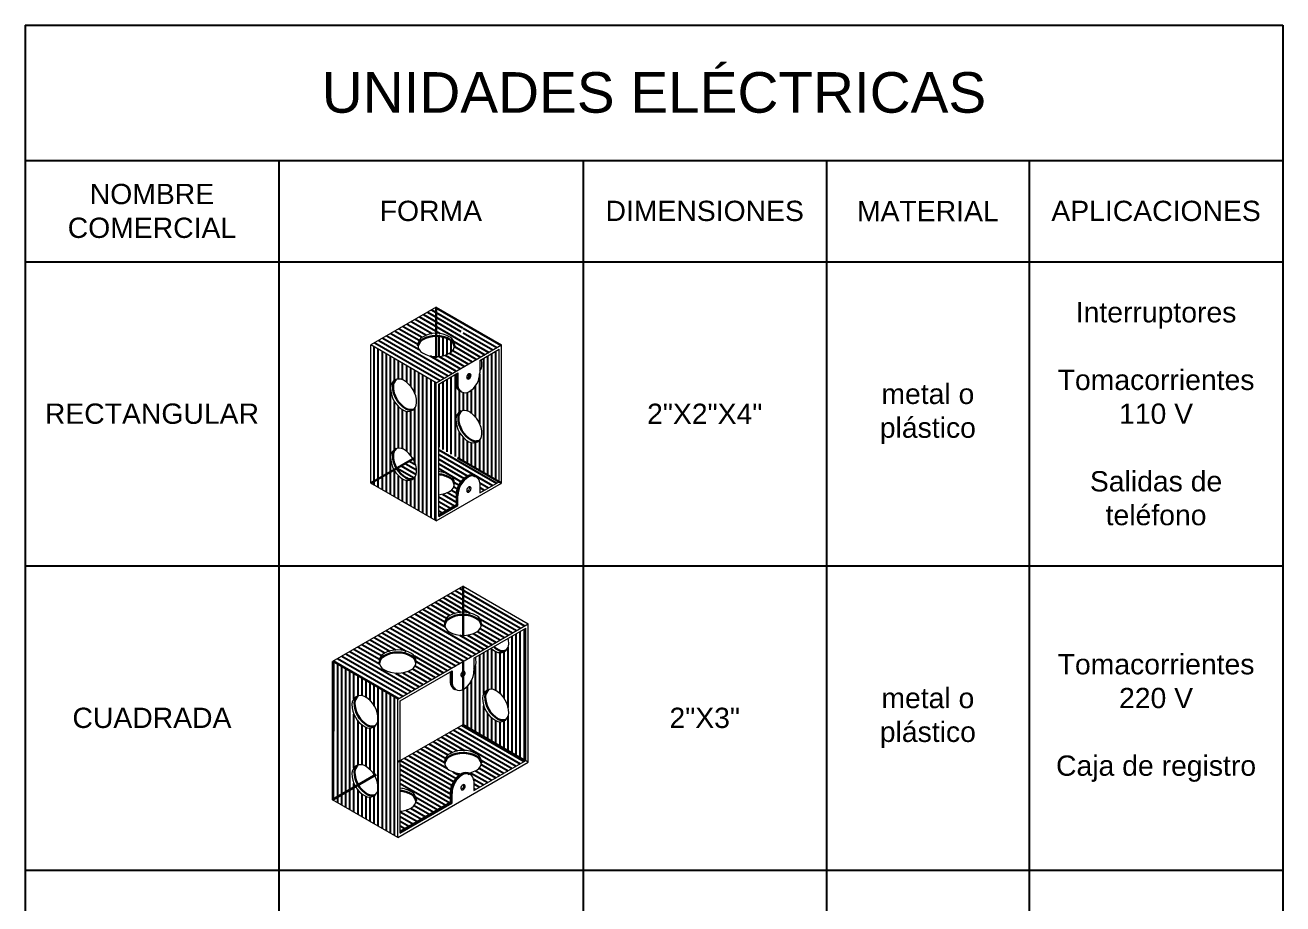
# Model space of a CAD drawing. Header units: metres. Extents: x 258817 to 259192, y 1878716 to 1878911.
# Drawn here: x 258817.14 to 258823.34, y 1878834.51 to 1878838.84 of the extents above; entities that cross this region are included whole.
import ezdxf

# ---------------------------------------------------------------- set-up
doc = ezdxf.new("R2010")
doc.units = ezdxf.units.M
doc.header["$MEASUREMENT"] = 0
doc.linetypes.add('HIDDEN', pattern=[0.375, 0.25, -0.125])
doc.layers.add('0.05', color=9, linetype='Continuous')
for name, color, linetype, lineweight in [('0.1', 1, 'Continuous', 9), ('0.2', 2, 'Continuous', 20), ('0.3', 3, 'Continuous', 30)]:
    doc.layers.add(name, color=color, linetype=linetype, lineweight=lineweight)
doc.styles.get("Standard").update_dxf_attribs({"font": 'arial.ttf'})
pattern_1 = [(90, (0, 0), (-0.02, 1e-18), [])]
pattern_2 = [(150, (0, 0), (-0.01, -0.01732050808), [])]

# ---------------------------------------------------------------- blocks, each defined once
blk = doc.blocks.new('*T942')
at = {"layer": '0.1', "color": 3, "linetype": 'ByBlock', "lineweight": -2, "transparency": 16777216}
for p, q in [((0, 0), (6.2, 0)), ((0, 0), (0, -8.6667)), ((6.2, 0), (6.2, -8.6667)), ((0, -0.6667), (6.2, -0.6667)), ((1.25, -0.6667), (1.25, -8.6667)), ((2.75, -0.6667), (2.75, -8.6667)), ((3.95, -0.6667), (3.95, -8.6667)), ((4.95, -0.6667), (4.95, -8.6667)), ((0, -1.1667), (6.2, -1.1667)), ((0, -2.6667), (6.2, -2.6667)), ((0, -4.1667), (6.2, -4.1667)), ((0, -5.6667), (6.2, -5.6667)), ((0, -7.1667), (6.2, -7.1667)), ((0, -8.6667), (6.2, -8.6667))]:
    blk.add_line(p, q, dxfattribs=at)
at = {"layer": '0.1', "color": 2, "transparency": 16777216, "attachment_point": 5}
for s, insert, char_height, width in [('UNIDADES ELÉCTRICAS', (3.1, -0.3333), 0.2, 5.8), ('NOMBRE COMERCIAL', (0.625, -0.9167), 0.1, 1.05), ('FORMA', (2, -0.9167), 0.1, 1.3), ('DIMENSIONES', (3.35, -0.9167), 0.1, 1), ('MATERIAL', (4.45, -0.9167), 0.1, 0.8), ('APLICACIONES', (5.575, -0.9167), 0.1, 1.05)]:
    blk.add_mtext(s, dxfattribs=dict(at, insert=insert, char_height=char_height, width=width))
at = {"layer": '0.1', "color": 0, "transparency": 16777216, "char_height": 0.1, "attachment_point": 5}
for s, insert, width in [('Interruptores\\P\\PTomacorrientes 110 V\\P\\PSalidas de teléfono', (5.575, -1.9167), 1.05), ('metal o plástico', (4.45, -1.9167), 0.8), ('RECTANGULAR', (0.625, -1.9167), 1.05), ('2"X2"X4"', (3.35, -1.9167), 1), ('Tomacorrientes 220 V\\P\\PCaja de registro', (5.575, -3.4167), 1.05), ('metal o plástico', (4.45, -3.4167), 0.8), ('CUADRADA', (0.625, -3.4167), 1.05), ('2"X3"', (3.35, -3.4167), 1), ('Lámparas en cielo o pared\\P\\PCaja de registro', (5.575, -4.9167), 1.05), ('metal o plástico', (4.45, -4.9167), 0.8), ('OCTOGONAL', (0.625, -4.9167), 1.05), ('2"X2"', (3.35, -4.9167), 1), ('Variable, dependiendo del número de polos', (3.35, -6.4167), 1), ('Control principal de los circuitos instalados en la edificación', (5.575, -6.4167), 1.05), ('TABLERO PARA FLIP-ON', (0.625, -6.4167), 1.05), ('metal', (4.45, -6.4167), 0.8), ('Unión entre tubería PVC y caja rectangular y/o registro', (5.575, -7.9167), 1.05), ('Variable, dependiendo Ø de tubería', (3.35, -7.9167), 1), ('CONECTOR DUCTO', (0.625, -7.9167), 1.05), ('metal o plástico', (4.45, -7.9167), 0.8)]:
    blk.add_mtext(s, dxfattribs=dict(at, insert=insert, width=width))
blk = doc.blocks.new('1cajarectangular')
at = {"layer": '0.05'}
h = blk.add_hatch(dxfattribs=at)
h.set_pattern_fill('_USER', color=256, scale=0.02, angle=150, style=0, pattern_type=0)
h.set_pattern_definition(pattern_2)
h.paths.add_polyline_path([(0.254, 0.721, -0.131652), (0.322, 0.7392), (0.322, 0.8676), (0, 0.6817), (0.322, 0.4958), (0.322, 0.6242, -0.131652), (0.254, 0.6424, -0.57735)])
h.paths.add_polyline_path([(0.6441, 0.6817), (0.4899, 0.7708), (0.4549, 0.7507), (0.4719, 0.7407), (0.4389, 0.7416), (0.4549, 0.7705), (0.4549, 0.7507), (0.4899, 0.7708), (0.322, 0.8676), (0.322, 0.7392, -0.131652), (0.3901, 0.721, -0.57735), (0.3901, 0.6424, -0.131652), (0.322, 0.6242), (0.322, 0.4958)])
h = blk.add_hatch(dxfattribs=at)
h.set_pattern_fill('_USER', color=256, scale=0.02, angle=90, style=0, pattern_type=0)
h.set_pattern_definition(pattern_1)
h.paths.add_polyline_path([(0.3901, 0.6424, 0.231552), (0.4123, 0.6755, 0.231552), (0.3901, 0.7086, 0.131652), (0.322, 0.7269), (0.322, 0.6242, 0.131652)])
h = blk.add_hatch(dxfattribs=at)
h.set_pattern_fill('_USER', color=256, scale=0.02, angle=90, style=0, pattern_type=0)
h.set_pattern_definition(pattern_1)
h.paths.add_polyline_path([(0.322, 0.4958), (0, 0.6817), (0, 0), (0.1139, 0.0657, -0.131652), (0.0966, 0.1301, -0.57735), (0.161, 0.1673, -0.131652), (0.2082, 0.1202), (0.322, 0.1859)])
h.paths.add_polyline_path([(0.161, 0.3595, -0.267949), (0.0966, 0.471, -0.57735), (0.161, 0.5082, -0.267949), (0.2254, 0.3966, -0.57735)], flags=16)
h.paths.add_polyline_path([(0.322, 0.1859), (0.2082, 0.1202, -0.131652), (0.2254, 0.0558, -0.57735), (0.161, 0.0186, -0.131652), (0.1139, 0.0657), (0, 0), (0.322, -0.1859)])
h = blk.add_hatch(dxfattribs=at)
h.set_pattern_fill('_USER', color=256, scale=0.02, angle=90, style=0, pattern_type=0)
h.set_pattern_definition(pattern_1)
h.paths.add_polyline_path([(0.6317, 0.6603), (0.5445, 0.6099, -0.053582), (0.5475, 0.5826, -0.182676), (0.5367, 0.5542), (0.5367, 0.5435, -0.102323), (0.5279, 0.5009), (0.6317, 0.441)])
h.paths.add_polyline_path([(0.6317, 0.441), (0.5279, 0.5009, -0.161207), (0.483, 0.4505, -0.294976), (0.4443, 0.4524, -0.294976), (0.4232, 0.4851), (0.4232, 0.5399), (0.3344, 0.4886), (0.6317, 0.317)])
h.paths.add_polyline_path([(0.6317, 0.317), (0.3344, 0.4886), (0.3344, 0.1788), (0.6317, 0.0072)])
h.paths.add_polyline_path([(0.5475, 0.2417, -0.57735), (0.483, 0.2045, -0.267949), (0.4186, 0.3161, -0.57735), (0.483, 0.3533, -0.267949)], flags=16)
h = blk.add_hatch(dxfattribs=at)
h.set_pattern_fill('_USER', color=256, scale=0.02, angle=150, style=0, pattern_type=0)
h.set_pattern_definition(pattern_2)
h.paths.add_polyline_path([(0.3344, 0.1788), (0.3344, 0.057, -0.108524), (0.3901, 0.0393, -0.57735), (0.3901, -0.0393, -0.108524), (0.3344, -0.057), (0.3344, -0.1573), (0.4232, -0.1061), (0.4232, -0.0584, -0.267949), (0.4768, 0.0346, -0.294976), (0.5156, 0.0326, -0.294976), (0.5367, 0), (0.5367, -0.0477), (0.6317, 0.0072)])
h = blk.add_hatch(dxfattribs=at)
h.set_pattern_fill('_USER', color=256, scale=0.02, angle=150, style=0, pattern_type=0)
h.set_pattern_definition(pattern_2)
h.paths.add_polyline_path([(0.1739, 0.026, 0.221813), (0.2101, 0.0229, 0.221813), (0.2254, 0.0558, 0.131652), (0.2082, 0.1202), (0.1267, 0.0732, 0.131652)])
at = {"color": 1, "linetype": 'HIDDEN'}
for p, q in [((0.322, 0.8676), (0.322, 0.4958)), ((0, 0), (0.322, 0.1859)), ((0.6441, 0), (0.322, 0.1859))]:
    blk.add_line(p, q, dxfattribs=at)
at = {"color": 1}
for p, q in [((0.4232, 0.5399), (0.4232, 0.4851)), ((0.4232, -0.1061), (0.4232, -0.0584)), ((0.3344, -0.1573), (0.4232, -0.1061)), ((0.4294, -0.1096), (0.4232, -0.1061))]:
    blk.add_line(p, q, dxfattribs=at)
blk.add_line((0.4294, 0.5435), (0.4294, 0.5435))
for centre, radius, start, end in [((0.2767, 0.6693), 0.0454, 120, 172.1487), ((0.322, 0.5907), 0.1361, 60, 120), ((0.3674, 0.6693), 0.0454, 7.8513, 60), ((0.1524, 0.4784), 0.0429, 129.97422, 180), ((0.4733, 0.5242), 0.00716, 270, 300), ((0.4661, 0.5366), 0.0215, 300, 0), ((0.4804, 0.5366), 0.00716, 0, 30), ((0.2383, 0.4784), 0.1288, 180, 240), ((0.459, 0.4851), 0.0358, 180, 245.73917), ((0.1954, 0.4041), 0.0429, 240, 290.02578), ((0.4745, 0.3235), 0.0429, 129.97422, 180), ((0.5603, 0.3235), 0.1288, 180, 240), ((0.5174, 0.2491), 0.0429, 240, 290.02578), ((0.1524, 0.1376), 0.0429, 129.97422, 180), ((0.2383, 0.1376), 0.1288, 180, 240), ((0.1954, 0.0632), 0.0429, 240, 290.02578), ((0.322, -0.091), 0.1361, 60, 84.77493), ((0.3674, -0.0124), 0.0454, 7.8513, 60), ((0.5305, -0.0584), 0.1073, 120, 180), ((0.4947, 0.0036), 0.0358, 54.26083, 120)]:
    blk.add_arc(centre, radius, start, end, dxfattribs=at)
at = {"layer": '0.1'}
for p, q in [((0.5367, 0.6054), (0.6317, 0.6603)), ((0.6317, 0.0072), (0.6317, 0.6603)), ((0.5367, 0.6054), (0.5367, 0.5435)), ((0.3344, 0.4886), (0.4294, 0.5435)), ((0.4294, 0.5435), (0.4294, 0.4815)), ((0.3344, -0.1645), (0.3344, 0.4886)), ((0.5367, -0.0477), (0.6317, 0.0072)), ((0.5367, 0), (0.5367, -0.0477)), ((0.4294, -0.1096), (0.4294, -0.062)), ((0.3344, -0.1645), (0.4294, -0.1096))]:
    blk.add_line(p, q, dxfattribs=at)
for centre, radius, start, end in [((0.2767, 0.6817), 0.0454, 120, 240), ((0.322, 0.6031), 0.1361, 60, 120), ((0.3674, 0.6817), 0.0454, 300, 60), ((0.322, 0.7603), 0.1361, 240, 300), ((0.5045, 0.5826), 0.0429, 318.59038, 0), ((0.4186, 0.5826), 0.1288, 0, 12.2684), ((0.1395, 0.471), 0.0429, 60, 180), ((0.0966, 0.3966), 0.1288, 0, 60), ((0.4938, 0.5206), 0.0215, 120, 180), ((0.4795, 0.5206), 0.00716, 180, 300), ((0.4294, 0.5435), 0.1073, 300, 0), ((0.4866, 0.533), 0.00716, 0, 120), ((0.4723, 0.533), 0.0215, 300, 0), ((0.2254, 0.471), 0.1288, 180, 240), ((0.4652, 0.4815), 0.0358, 180, 300), ((0.1825, 0.3966), 0.0429, 240, 0), ((0.4616, 0.3161), 0.0429, 60, 180), ((0.5475, 0.3161), 0.1288, 180, 240), ((0.4186, 0.2417), 0.1288, 0, 60), ((0.5045, 0.2417), 0.0429, 240, 0), ((0.1395, 0.1301), 0.0429, 60, 180), ((0.2254, 0.1301), 0.1288, 180, 240), ((0.0966, 0.0558), 0.1288, 0, 60), ((0.1825, 0.0558), 0.0429, 240, 0), ((0.322, -0.0786), 0.1361, 60, 84.77493), ((0.3674, 0), 0.0454, 300, 60), ((0.5367, -0.062), 0.1073, 120, 180), ((0.5009, 0), 0.0358, 0, 120), ((0.322, 0.0786), 0.1361, 275.22507, 300), ((0.4938, -0.0372), 0.0215, 120, 180), ((0.4795, -0.0372), 0.00716, 180, 300), ((0.4733, -0.0336), 0.00716, 270, 300), ((0.4661, -0.0212), 0.0215, 300, 0), ((0.4866, -0.0248), 0.00716, 0, 120), ((0.4723, -0.0248), 0.0215, 300, 0), ((0.4804, -0.0212), 0.00716, 0, 30)]:
    blk.add_arc(centre, radius, start, end, dxfattribs=at)
at = {"layer": '0.2'}
for p, q in [((0.322, 0.8676), (0, 0.6817)), ((0.322, 0.8676), (0.6441, 0.6817)), ((0, 0), (0, 0.6817)), ((0.322, 0.4958), (0, 0.6817)), ((0.322, 0.4958), (0.6441, 0.6817)), ((0.6441, 0), (0.6441, 0.6817)), ((0.322, -0.1859), (0.322, 0.4958)), ((0.322, -0.1859), (0, 0)), ((0.322, -0.1859), (0.6441, 0))]:
    blk.add_line(p, q, dxfattribs=at)
blk = doc.blocks.new('1CUADRADA')
at = {"layer": '0.05'}
h = blk.add_hatch(dxfattribs=at)
h.set_pattern_fill('_USER', color=256, scale=0.02, angle=150, style=0, pattern_type=0)
h.set_pattern_definition(pattern_2)
h.paths.add_polyline_path([(3022.3057, 1631.3733, -0.57735), (3022.3057, 1631.4518, -0.131652), (3022.3738, 1631.4701), (3022.3738, 1631.5985), (3021.7297, 1631.2266), (3022.0518, 1631.0407), (3022.3738, 1631.2266), (3022.3738, 1631.355, -0.131652)])
h.paths.add_polyline_path([(3022.1198, 1631.1873, -0.267949), (3021.9837, 1631.1873, -0.57735), (3021.9837, 1631.2659, -0.267949), (3022.1198, 1631.2659, -0.57735)], flags=16)
h.paths.add_polyline_path([(3022.6958, 1631.4126), (3022.3738, 1631.5985), (3022.3738, 1631.4701, -0.131652), (3022.4418, 1631.4518, -0.57735), (3022.4418, 1631.3733, -0.131652), (3022.3738, 1631.355), (3022.3738, 1631.2266)])
h = blk.add_hatch(dxfattribs=at)
h.set_pattern_fill('_USER', color=256, scale=0.02, angle=90, style=0, pattern_type=0)
h.set_pattern_definition(pattern_1)
h.paths.add_polyline_path([(3021.8907, 1630.7122, -0.131652), (3021.9379, 1630.6651), (3022.0518, 1630.7308), (3022.0518, 1631.0407), (3021.7297, 1631.2266), (3021.7297, 1630.5449), (3021.8436, 1630.6107, -0.131652), (3021.8263, 1630.6751, -0.57735)])
h.paths.add_polyline_path([(3021.8907, 1630.9044, -0.267949), (3021.8263, 1631.0159, -0.57735), (3021.8907, 1631.0531, -0.267949), (3021.9551, 1630.9415, -0.57735)], flags=16)
h.paths.add_polyline_path([(3021.9551, 1630.6007, -0.57735), (3021.8907, 1630.5635, -0.131652), (3021.8436, 1630.6107), (3021.7297, 1630.5449), (3022.0518, 1630.359), (3022.0518, 1630.7308), (3021.9379, 1630.6651, -0.131652)])
h.paths.add_polyline_path([(3022.6834, 1630.738), (3022.6834, 1631.3911), (3022.5963, 1631.3408, -0.053582), (3022.5992, 1631.3134, -0.57735), (3022.5348, 1631.2762, -0.053582), (3022.5126, 1631.2924), (3022.4353, 1631.2478, -0.053582), (3022.4382, 1631.2204, -0.182676), (3022.4275, 1631.192), (3022.4275, 1631.1813, -0.267949), (3022.3738, 1631.0884), (3022.3738, 1630.9168)])
h.paths.add_polyline_path([(3022.4704, 1631.0469, -0.57735), (3022.5348, 1631.0841, -0.267949), (3022.5992, 1630.9725, -0.57735), (3022.5348, 1630.9354, -0.267949)], flags=16)
h = blk.add_hatch(dxfattribs=at)
h.set_pattern_fill('_USER', color=256, scale=0.02, angle=150, style=0, pattern_type=0)
h.set_pattern_definition(pattern_2)
h.paths.add_polyline_path([(3022.1198, 1630.5056, -0.108524), (3022.0642, 1630.488), (3022.0642, 1630.3876), (3022.3139, 1630.5318), (3022.3139, 1630.5795, -0.267949), (3022.3676, 1630.6724, -0.01387), (3022.3693, 1630.6734, -0.123341), (3022.3057, 1630.6915, -0.57735), (3022.3057, 1630.7701, -0.267949), (3022.4418, 1630.7701, -0.57735), (3022.4418, 1630.6915, -0.088197), (3022.397, 1630.6753, -0.073796), (3022.4064, 1630.6705, -0.294976), (3022.4275, 1630.6379), (3022.4275, 1630.5902), (3022.6834, 1630.738), (3022.3738, 1630.9168), (3022.0642, 1630.738), (3022.0642, 1630.6019, -0.108524), (3022.1198, 1630.5842, -0.57735)])
at = {"color": 1, "linetype": 'HIDDEN'}
for p, q in [((3022.3738, 1631.5985), (3022.3738, 1631.0884)), ((3021.7297, 1630.5449), (3022.0642, 1630.738))]:
    blk.add_line(p, q, dxfattribs=at)
at = {"color": 1}
for p, q in [((3022.3139, 1631.1778), (3022.3139, 1631.1229)), ((3022.3139, 1630.5318), (3022.3139, 1630.5795)), ((3022.0642, 1630.3876), (3022.3139, 1630.5318)), ((3022.3201, 1630.5282), (3022.3139, 1630.5318))]:
    blk.add_line(p, q, dxfattribs=at)
blk.add_line((3022.3201, 1631.1813), (3022.3201, 1631.1813))
for centre, radius, start, end in [((3022.3284, 1631.4002), 0.0454, 120, 172.1487), ((3022.3738, 1631.3216), 0.1361, 60, 120), ((3022.4192, 1631.4002), 0.0454, 7.8513, 60), ((3022.6121, 1631.3952), 0.1288, 227.7316, 240), ((3022.5692, 1631.3208), 0.0429, 240, 290.02578), ((3022.0064, 1631.2142), 0.0454, 120, 172.1487), ((3022.0518, 1631.1357), 0.1361, 60, 120), ((3022.0971, 1631.2142), 0.0454, 7.8513, 60), ((3022.3569, 1631.1744), 0.0215, 300, 0), ((3022.3712, 1631.1744), 0.00716, 0, 30), ((3022.3497, 1631.1229), 0.0358, 180, 245.73917), ((3022.364, 1631.162), 0.00716, 270, 300), ((3021.8822, 1631.0234), 0.0429, 129.97422, 180), ((3022.5262, 1631.0543), 0.0429, 129.97422, 180), ((3022.6121, 1631.0543), 0.1288, 180, 240), ((3021.968, 1631.0234), 0.1288, 180, 240), ((3021.9251, 1630.949), 0.0429, 240, 290.02578), ((3022.5692, 1630.98), 0.0429, 240, 290.02578), ((3022.3284, 1630.7184), 0.0454, 120, 172.1487), ((3022.3738, 1630.6399), 0.1361, 60, 120), ((3022.4192, 1630.7184), 0.0454, 7.8513, 60), ((3021.8822, 1630.6825), 0.0429, 129.97422, 180), ((3021.968, 1630.6825), 0.1288, 180, 240), ((3022.4213, 1630.5795), 0.1073, 120, 180), ((3022.3855, 1630.6415), 0.0358, 54.26083, 120), ((3021.9251, 1630.6081), 0.0429, 240, 290.02578), ((3022.0518, 1630.4539), 0.1361, 60, 84.77493), ((3022.0971, 1630.5325), 0.0454, 7.8513, 60)]:
    blk.add_arc(centre, radius, start, end, dxfattribs=at)
at = {"layer": '0.1'}
for p, q in [((3022.4275, 1631.2433), (3022.6834, 1631.3911)), ((3022.6834, 1630.738), (3022.6834, 1631.3911)), ((3022.4275, 1631.2433), (3022.4275, 1631.1813)), ((3022.0642, 1631.0336), (3022.3201, 1631.1813)), ((3022.3201, 1631.1813), (3022.3201, 1631.1194)), ((3022.0642, 1630.3805), (3022.0642, 1631.0336)), ((3022.4275, 1630.5902), (3022.6834, 1630.738)), ((3022.4275, 1630.6379), (3022.4275, 1630.5902)), ((3022.3201, 1630.5282), (3022.3201, 1630.5759)), ((3022.0642, 1630.3805), (3022.3201, 1630.5282))]:
    blk.add_line(p, q, dxfattribs=at)
at = {"layer": '0.1', "linetype": 'Continuous'}
for p in [(3022.3738, 1631.0884), (3022.0642, 1630.738), (3022.6958, 1630.7308)]:
    blk.add_line(p, (3022.3738, 1630.9168), dxfattribs=at)
at = {"layer": '0.1'}
for centre, radius, start, end in [((3022.3738, 1631.334), 0.1361, 60, 120), ((3022.3284, 1631.4126), 0.0454, 120, 240), ((3022.4192, 1631.4126), 0.0454, 300, 60), ((3022.3738, 1631.4911), 0.1361, 240, 300), ((3022.0518, 1631.1481), 0.1361, 60, 120), ((3022.5992, 1631.3878), 0.1288, 227.7316, 240), ((3022.5563, 1631.3134), 0.0429, 240, 0), ((3022.4704, 1631.3134), 0.1288, 0, 12.2684), ((3022.0064, 1631.2266), 0.0454, 120, 240), ((3022.0971, 1631.2266), 0.0454, 300, 60), ((3022.3953, 1631.2204), 0.0429, 318.59038, 0), ((3022.3094, 1631.2204), 0.1288, 0, 12.2684), ((3022.0518, 1631.3052), 0.1361, 240, 300), ((3022.3845, 1631.1585), 0.0215, 120, 180), ((3022.3702, 1631.1585), 0.00716, 180, 300), ((3022.3201, 1631.1813), 0.1073, 300, 0), ((3022.3774, 1631.1709), 0.00716, 0, 120), ((3022.3631, 1631.1709), 0.0215, 300, 0), ((3022.3559, 1631.1194), 0.0358, 180, 300), ((3021.8693, 1631.0159), 0.0429, 60, 180), ((3021.8263, 1630.9415), 0.1288, 0, 60), ((3022.5133, 1631.0469), 0.0429, 60, 180), ((3022.5992, 1631.0469), 0.1288, 180, 240), ((3022.4704, 1630.9725), 0.1288, 0, 60), ((3021.9551, 1631.0159), 0.1288, 180, 240), ((3022.5563, 1630.9725), 0.0429, 240, 0), ((3021.9122, 1630.9415), 0.0429, 240, 0), ((3022.3738, 1630.6523), 0.1361, 60, 120), ((3022.3284, 1630.7308), 0.0454, 120, 240), ((3022.4192, 1630.7308), 0.0454, 300, 60), ((3021.8693, 1630.6751), 0.0429, 60, 180), ((3021.9551, 1630.6751), 0.1288, 180, 240), ((3021.8263, 1630.6007), 0.1288, 0, 60), ((3022.3738, 1630.8094), 0.1361, 240, 300), ((3022.4275, 1630.5759), 0.1073, 120, 180), ((3022.3917, 1630.6379), 0.0358, 0, 120), ((3021.9122, 1630.6007), 0.0429, 240, 0), ((3022.0518, 1630.4663), 0.1361, 60, 84.77493), ((3022.3845, 1630.6007), 0.0215, 120, 180), ((3022.3702, 1630.6007), 0.00716, 180, 300), ((3022.3569, 1630.6167), 0.0215, 300, 0), ((3022.3774, 1630.6131), 0.00716, 0, 120), ((3022.3631, 1630.6131), 0.0215, 300, 0), ((3022.3712, 1630.6167), 0.00716, 0, 30), ((3022.0971, 1630.5449), 0.0454, 300, 60), ((3022.364, 1630.6043), 0.00716, 270, 300), ((3022.0518, 1630.6235), 0.1361, 275.22507, 300)]:
    blk.add_arc(centre, radius, start, end, dxfattribs=at)
at = {"layer": '0.2'}
for p, q in [((3022.3738, 1631.5985), (3021.7297, 1631.2266)), ((3022.3738, 1631.5985), (3022.6958, 1631.4126)), ((3022.0518, 1631.0407), (3022.6958, 1631.4126)), ((3022.6958, 1630.7308), (3022.6958, 1631.4126)), ((3022.0518, 1631.0407), (3021.7297, 1631.2266)), ((3021.7297, 1630.5449), (3021.7297, 1631.2266)), ((3022.0518, 1630.359), (3022.0518, 1631.0407)), ((3022.0518, 1630.359), (3022.6958, 1630.7308)), ((3022.0518, 1630.359), (3021.7297, 1630.5449))]:
    blk.add_line(p, q, dxfattribs=at)

msp = doc.modelspace()

# ---------------------------------------------------------------- block references
msp.add_blockref('*T942', (258817.13915, 1878838.84041))
at = {"layer": '0.3'}
for name, p in [('1cajarectangular', (258818.84341, 1878836.58148)), ('1CUADRADA', (255796.92383, 1877204.47547))]:
    msp.add_blockref(name, p, dxfattribs=at)

doc.saveas('drawing.dxf')
